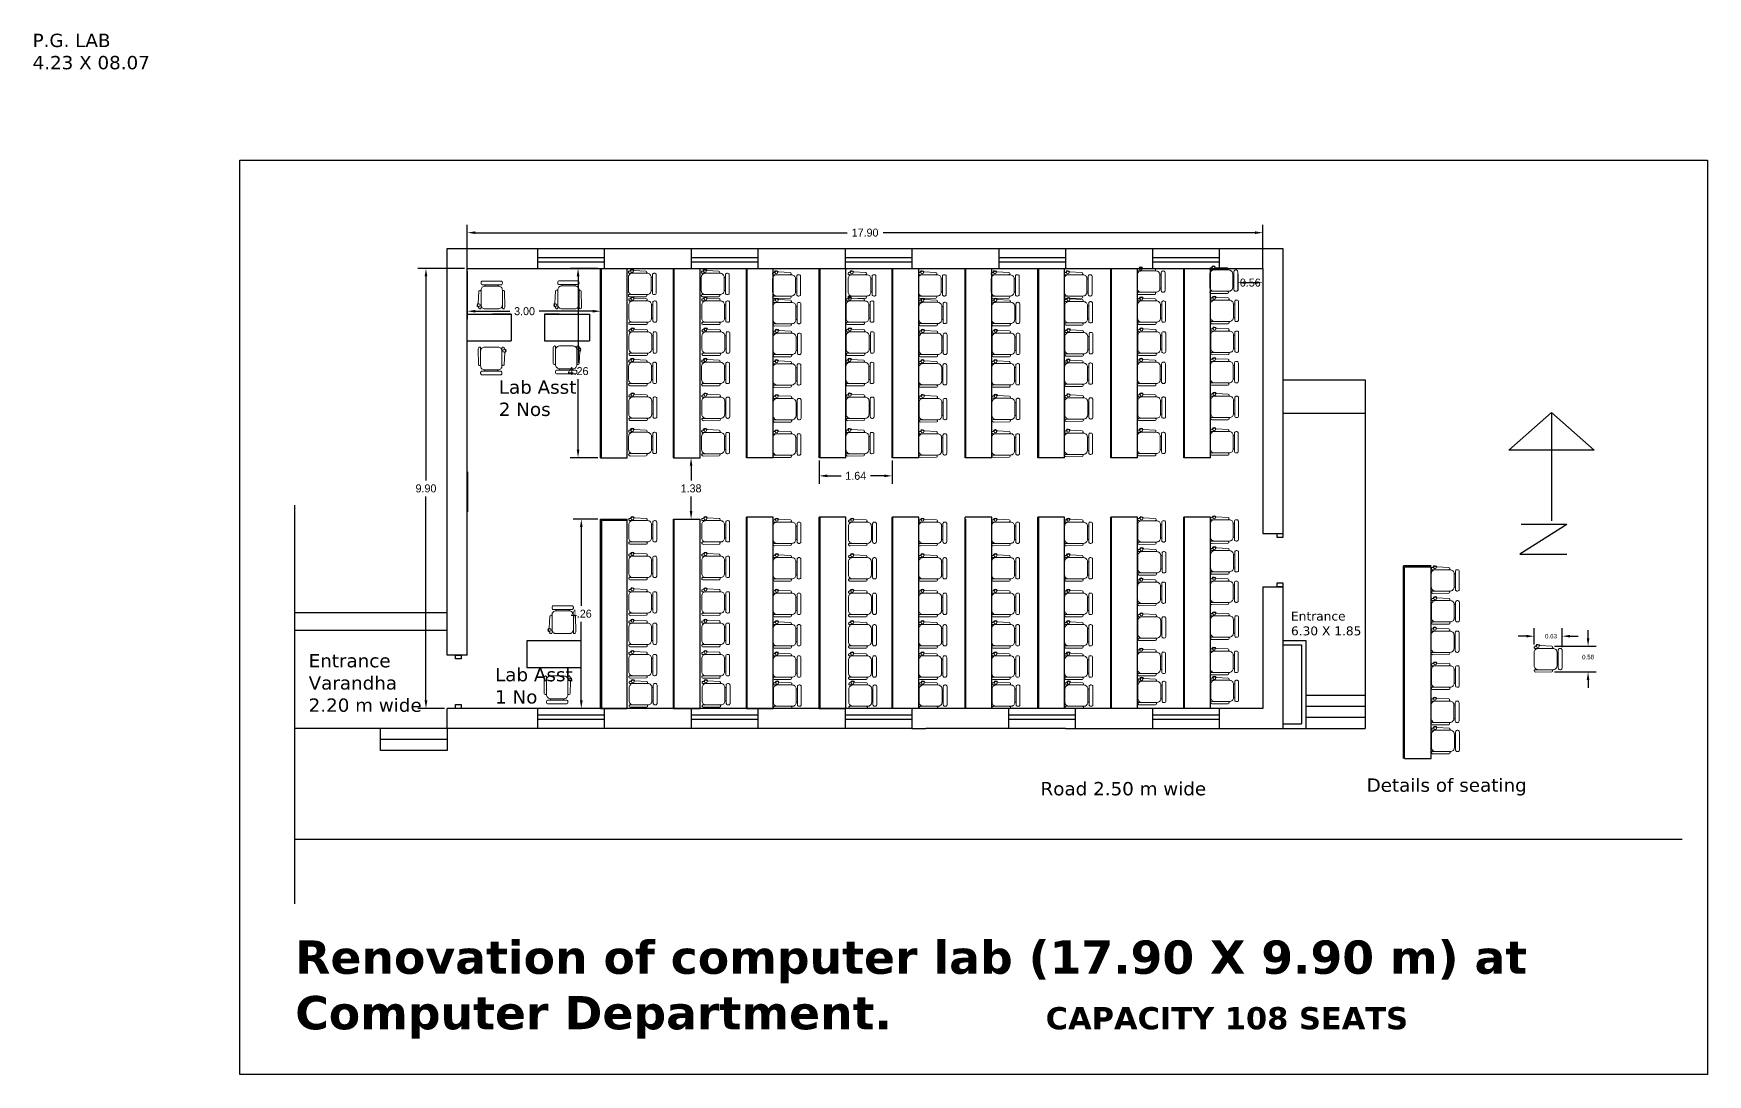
# Model space of a CAD drawing. Header units: inches. Extents: x 23 to 629, y -355 to 51.
# Drawn here: x 22.89 to 60.55, y -22.7 to 0.73 of the extents above; entities that cross this region are included whole.
import ezdxf

# ---------------------------------------------------------------- set-up
doc = ezdxf.new("R2010")
doc.units = ezdxf.units.IN
doc.header["$MEASUREMENT"] = 0
doc.layers.add('FUR', color=252, linetype='Continuous', lineweight=9)
doc.layers.add('FURN', color=252, linetype='Continuous', lineweight=9)
doc.dimstyles.get("Standard").update_dxf_attribs({"dimtxt": 0.18, "dimasz": 0.18, "dimexe": 0.18, "dimexo": 0.0625, "dimgap": 0.09, "dimtad": 0, "dimtih": 1, "dimtoh": 1, "dimdec": 4, "dimzin": 0, "dimdsep": 46, "dimtxsty": 'Standard', "dimcen": 0.09, "dimadec": 0, "dimazin": 0, "dimtfac": 1, "dimtdec": 4, "dimtofl": 0, "dimtmove": 0, "dimatfit": 3, "dimfxl": 1, "dimtolj": 1, "dimtzin": 0, "dimarcsym": 0})

# ---------------------------------------------------------------- blocks, each defined once
blk = doc.blocks.new('CINE CHAIR')
at = {"layer": 'FUR', "color": 48, "lineweight": 0}
for p, q in [((448043.776, 57308.306), (448043.8, 57308.306)), ((448043.776, 57308.058), (448043.8, 57308.058))]:
    blk.add_line(p, q, dxfattribs=at)
blk.add_lwpolyline([(448043.45, 57308.434), (448043.678, 57308.423, -0.388092), (448043.695, 57308.404), (448043.695, 57308.401, -0.414214), (448043.676, 57308.382), (448043.367, 57308.382, -0.414214), (448043.348, 57308.401), (448043.348, 57308.404, -0.491313), (448043.377, 57308.423), (448043.384, 57308.436)], format="xyb", dxfattribs=at)
for points in [[(448043.424, 57308.382), (448043.7, 57308.382, -0.414214), (448043.776, 57308.306), (448043.776, 57308.058, -0.414214), (448043.7, 57307.982), (448043.424, 57307.982, -0.414214), (448043.348, 57308.058), (448043.348, 57308.306, -0.414214)], [(448043.828, 57308.382), (448043.842, 57308.382, -0.414214), (448043.871, 57308.353), (448043.871, 57308.01, -0.414214), (448043.842, 57307.982), (448043.828, 57307.982, -0.414214), (448043.8, 57308.01), (448043.8, 57308.353, -0.414214)], [(448043.379, 57307.938), (448043.678, 57307.94, 0.393133), (448043.695, 57307.959), (448043.695, 57307.963, 0.414214), (448043.676, 57307.982), (448043.367, 57307.982, 0.414214), (448043.348, 57307.963), (448043.348, 57307.966, 0.435766)]]:
    blk.add_lwpolyline(points, format="xyb", close=True, dxfattribs=at)
blk.add_circle((448043.417, 57308.422), 0.0249, dxfattribs=at)
blk.add_arc((448043.417, 57308.422), 0.0356, 19.6628, 156.9494, dxfattribs=at)
blk = doc.blocks.new('*D21')
at = {"color": 0, "lineweight": -2}
for p, q in [((32.585, -4.556), (31.538, -4.556)), ((31.718, -4.736), (31.718, -9.326)), ((31.718, -14.276), (31.718, -9.686)), ((32.135, -14.456), (31.538, -14.456))]:
    blk.add_line(p, q, dxfattribs=at)
at = {"color": 0}
for points in [[(31.688, -4.736), (31.748, -4.736), (31.718, -4.556)], [(31.688, -14.276), (31.748, -14.276), (31.718, -14.456)]]:
    blk.add_solid(points, dxfattribs=at)
at = {"layer": 'Defpoints', "color": 0}
for p in [(32.648, -4.556), (31.718, -14.456), (32.198, -14.456)]:
    blk.add_point(p, dxfattribs=at)
at = {"color": 0, "insert": (31.718, -9.506), "char_height": 0.18, "attachment_point": 5}
blk.add_mtext('\\A1;9.90', dxfattribs=at)
blk = doc.blocks.new('*D25')
at = {"color": 0, "lineweight": -2}
for p, q in [((56.653, -13.021), (56.653, -12.651)), ((57.28, -13.078), (57.28, -12.651)), ((56.473, -12.831), (56.293, -12.831)), ((57.46, -12.831), (57.64, -12.831))]:
    blk.add_line(p, q, dxfattribs=at)
at = {"color": 0}
for points in [[(56.473, -12.801), (56.473, -12.861), (56.653, -12.831)], [(57.46, -12.801), (57.46, -12.861), (57.28, -12.831)]]:
    blk.add_solid(points, dxfattribs=at)
at = {"layer": 'Defpoints', "color": 0}
for p in [(56.653, -13.083), (57.28, -12.831), (57.28, -13.14)]:
    blk.add_point(p, dxfattribs=at)
at = {"color": 0, "insert": (57.031, -12.831), "char_height": 0.1, "attachment_point": 5}
blk.add_mtext('\\A1;0.63', dxfattribs=at)
blk = doc.blocks.new('*D26')
at = {"color": 0, "lineweight": -2}
for p, q in [((57.865, -12.876), (57.865, -12.696)), ((57.112, -13.056), (58.045, -13.056)), ((57.111, -13.636), (58.045, -13.636)), ((57.865, -13.816), (57.865, -13.996))]:
    blk.add_line(p, q, dxfattribs=at)
at = {"color": 0}
for points in [[(57.835, -12.876), (57.895, -12.876), (57.865, -13.056)], [(57.835, -13.816), (57.895, -13.816), (57.865, -13.636)]]:
    blk.add_solid(points, dxfattribs=at)
at = {"layer": 'Defpoints', "color": 0}
for p in [(57.049, -13.056), (57.865, -13.056), (57.049, -13.636)]:
    blk.add_point(p, dxfattribs=at)
at = {"color": 0, "insert": (57.865, -13.301), "char_height": 0.1, "attachment_point": 5}
blk.add_mtext('\\A1;0.58', dxfattribs=at)
blk = doc.blocks.new('*D27')
at = {"color": 0, "lineweight": -2}
for p, q in [((32.648, -4.556), (32.648, -3.57)), ((32.828, -3.75), (41.193, -3.75)), ((50.368, -3.75), (42.003, -3.75)), ((50.548, -4.556), (50.548, -3.57))]:
    blk.add_line(p, q, dxfattribs=at)
at = {"color": 0}
for points in [[(32.828, -3.72), (32.828, -3.78), (32.648, -3.75)], [(50.368, -3.72), (50.368, -3.78), (50.548, -3.75)]]:
    blk.add_solid(points, dxfattribs=at)
at = {"layer": 'Defpoints', "color": 0}
for p in [(50.548, -3.75), (32.648, -4.619), (50.548, -4.619)]:
    blk.add_point(p, dxfattribs=at)
at = {"color": 0, "insert": (41.598, -3.75), "char_height": 0.18, "attachment_point": 5}
blk.add_mtext('\\A1;17.90', dxfattribs=at)
blk = doc.blocks.new('*D28')
at = {"color": 0, "lineweight": -2}
for p, q in [((32.648, -4.619), (32.648, -5.698)), ((35.648, -4.619), (35.648, -5.698)), ((32.828, -5.518), (33.606, -5.518)), ((35.468, -5.518), (34.266, -5.518))]:
    blk.add_line(p, q, dxfattribs=at)
at = {"color": 0}
for points in [[(32.828, -5.488), (32.828, -5.548), (32.648, -5.518)], [(35.468, -5.488), (35.468, -5.548), (35.648, -5.518)]]:
    blk.add_solid(points, dxfattribs=at)
at = {"layer": 'Defpoints', "color": 0}
for p in [(32.648, -4.556), (35.648, -4.556), (32.648, -5.518)]:
    blk.add_point(p, dxfattribs=at)
at = {"color": 0, "insert": (33.936, -5.518), "char_height": 0.18, "attachment_point": 5}
blk.add_mtext('\\A1;3.00', dxfattribs=at)
blk = doc.blocks.new('*D29')
at = {"color": 0, "lineweight": -2}
for p, q in [((37.35, -8.816), (37.863, -8.816)), ((37.683, -8.996), (37.683, -9.326)), ((37.683, -10.016), (37.683, -9.686)), ((37.35, -10.196), (37.863, -10.196))]:
    blk.add_line(p, q, dxfattribs=at)
at = {"color": 0}
for points in [[(37.653, -8.996), (37.713, -8.996), (37.683, -8.816)], [(37.653, -10.016), (37.713, -10.016), (37.683, -10.196)]]:
    blk.add_solid(points, dxfattribs=at)
at = {"layer": 'Defpoints', "color": 0}
for p in [(37.288, -8.816), (37.683, -8.816), (37.288, -10.196)]:
    blk.add_point(p, dxfattribs=at)
at = {"color": 0, "insert": (37.683, -9.506), "char_height": 0.18, "attachment_point": 5}
blk.add_mtext('\\A1;1.38', dxfattribs=at)
blk = doc.blocks.new('*D30')
at = {"color": 0, "lineweight": -2}
for p, q in [((40.568, -8.879), (40.568, -9.403)), ((42.208, -8.879), (42.208, -9.403)), ((40.748, -9.223), (41.058, -9.223)), ((42.028, -9.223), (41.718, -9.223))]:
    blk.add_line(p, q, dxfattribs=at)
at = {"color": 0}
for points in [[(40.748, -9.193), (40.748, -9.253), (40.568, -9.223)], [(42.028, -9.193), (42.028, -9.253), (42.208, -9.223)]]:
    blk.add_solid(points, dxfattribs=at)
at = {"layer": 'Defpoints', "color": 0}
for p in [(40.568, -8.816), (42.208, -8.816), (42.208, -9.223)]:
    blk.add_point(p, dxfattribs=at)
at = {"color": 0, "insert": (41.388, -9.223), "char_height": 0.18, "attachment_point": 5}
blk.add_mtext('\\A1;1.64', dxfattribs=at)
blk = doc.blocks.new('*D31')
at = {"color": 0, "lineweight": -2}
for p, q in [((35.585, -10.196), (35.033, -10.196)), ((35.213, -10.376), (35.213, -12.146)), ((35.213, -14.276), (35.213, -12.506)), ((35.585, -14.456), (35.033, -14.456))]:
    blk.add_line(p, q, dxfattribs=at)
at = {"color": 0}
for points in [[(35.183, -10.376), (35.243, -10.376), (35.213, -10.196)], [(35.183, -14.276), (35.243, -14.276), (35.213, -14.456)]]:
    blk.add_solid(points, dxfattribs=at)
at = {"layer": 'Defpoints', "color": 0}
for p in [(35.213, -10.196), (35.648, -10.196), (35.648, -14.456)]:
    blk.add_point(p, dxfattribs=at)
at = {"color": 0, "insert": (35.213, -12.326), "char_height": 0.18, "attachment_point": 5}
blk.add_mtext('\\A1;4.26', dxfattribs=at)
blk = doc.blocks.new('*D32')
at = {"color": 0, "lineweight": -2}
for p, q in [((35.585, -4.556), (34.96, -4.556)), ((35.14, -4.736), (35.14, -6.686)), ((35.14, -8.636), (35.14, -7.046)), ((35.585, -8.816), (34.96, -8.816))]:
    blk.add_line(p, q, dxfattribs=at)
at = {"color": 0}
for points in [[(35.11, -4.736), (35.17, -4.736), (35.14, -4.556)], [(35.11, -8.636), (35.17, -8.636), (35.14, -8.816)]]:
    blk.add_solid(points, dxfattribs=at)
at = {"layer": 'Defpoints', "color": 0}
for p in [(35.14, -4.556), (35.648, -4.556), (35.648, -8.816)]:
    blk.add_point(p, dxfattribs=at)
at = {"color": 0, "insert": (35.14, -6.866), "char_height": 0.18, "attachment_point": 5}
blk.add_mtext('\\A1;4.26', dxfattribs=at)
blk = doc.blocks.new('*D33')
at = {"color": 0, "lineweight": -2}
for p, q in [((49.983, -4.687), (49.983, -5.055)), ((50.163, -4.875), (50.368, -4.875)), ((50.548, -4.619), (50.548, -5.055))]:
    blk.add_line(p, q, dxfattribs=at)
at = {"color": 0}
for points in [[(50.163, -4.845), (50.163, -4.905), (49.983, -4.875)], [(50.368, -4.845), (50.368, -4.905), (50.548, -4.875)]]:
    blk.add_solid(points, dxfattribs=at)
at = {"layer": 'Defpoints', "color": 0}
for p in [(49.983, -4.625), (50.548, -4.556), (50.548, -4.875)]:
    blk.add_point(p, dxfattribs=at)
at = {"color": 0, "insert": (50.265, -4.875), "char_height": 0.18, "attachment_point": 5}
blk.add_mtext('\\A1;0.56', dxfattribs=at)

msp = doc.modelspace()

# ---------------------------------------------------------------- linework, layer by layer
for p, q in [((32.19759, -13.25605), (32.19759, -4.10605)), ((32.19759, -4.10605), (50.54759, -4.10605)), ((34.22759, -4.10605), (34.22759, -4.55605)), ((35.72759, -4.10605), (35.72759, -4.55605)), ((37.68759, -4.10605), (37.68759, -4.55605)), ((39.18759, -4.10605), (39.18759, -4.55605)), ((41.14759, -4.10605), (41.14759, -4.55605)), ((42.64759, -4.10605), (42.64759, -4.55605)), ((44.60759, -4.10605), (44.60759, -4.55605)), ((46.10759, -4.10605), (46.10759, -4.55605)), ((48.06759, -4.10605), (48.06759, -4.55605)), ((49.56759, -4.10605), (49.56759, -4.55605)), ((50.54759, -4.10605), (50.99759, -4.10605)), ((50.99759, -4.10605), (50.99759, -10.15586)), ((34.22759, -4.30605), (35.72759, -4.30605)), ((34.22759, -4.40605), (35.72759, -4.40605)), ((37.68759, -4.30605), (39.18759, -4.30605)), ((37.68759, -4.40605), (39.18759, -4.40605)), ((41.14759, -4.30605), (42.64759, -4.30605)), ((41.14759, -4.40605), (42.64759, -4.40605)), ((44.60759, -4.30605), (46.10759, -4.30605)), ((44.60759, -4.40605), (46.10759, -4.40605)), ((48.06759, -4.30605), (49.56759, -4.30605)), ((48.06759, -4.40605), (49.56759, -4.40605)), ((32.64759, -13.25605), (32.64759, -4.55605)), ((32.64759, -4.55605), (50.54759, -4.55605)), ((36.94759, -4.55605), (47.37259, -4.55605)), ((50.54759, -4.55605), (50.54759, -10.15586)), ((32.64759, -5.58413), (33.63628, -5.58413)), ((33.63628, -5.58413), (33.21128, -5.58413)), ((33.63628, -5.58413), (33.63628, -6.18413)), ((34.71128, -5.58413), (34.38628, -5.58413)), ((34.38628, -5.58413), (35.39759, -5.58413)), ((34.38628, -5.58413), (34.38628, -6.18413)), ((35.39759, -5.58413), (35.39759, -6.18413)), ((32.64759, -6.18413), (33.63628, -6.18413)), ((34.38628, -6.18413), (35.39759, -6.18413)), ((50.99759, -7.06539), (52.84759, -7.06539)), ((52.84759, -7.06539), (52.84759, -14.90605)), ((50.99759, -7.81539), (52.84759, -7.81539)), ((56.08007, -8.6452), (57.04151, -7.79338)), ((57.04151, -7.79338), (58.00295, -8.6452)), ((57.04151, -7.79338), (57.04151, -10.2384)), ((58.00295, -8.6452), (56.08007, -8.6452)), ((32.64919, -9.13248), (32.64919, -10.03248)), ((28.76032, -9.87978), (28.76032, -18.8547)), ((50.54759, -10.15586), (50.54759, -10.40605)), ((50.99759, -10.15586), (50.99759, -10.30605)), ((50.54759, -10.40605), (50.54759, -10.51747)), ((50.54759, -10.51747), (50.99759, -10.51747)), ((50.99759, -10.30605), (50.99759, -10.60635)), ((57.38986, -10.31688), (56.32887, -10.98546)), ((57.38986, -10.31688), (56.35834, -10.31688)), ((57.38986, -10.31688), (56.5057, -10.31688)), ((56.32887, -10.98546), (57.38986, -10.98546)), ((50.54759, -11.71747), (50.54759, -11.97459)), ((50.54759, -11.71747), (50.99759, -11.71747)), ((50.54759, -11.97459), (50.54759, -14.45605)), ((50.99759, -11.71747), (50.99759, -12.06347)), ((32.19759, -12.30605), (28.76032, -12.30605)), ((50.99759, -12.06347), (50.99759, -14.90605)), ((32.19759, -12.70605), (28.76032, -12.70605)), ((34.516, -12.93374), (33.991, -12.93374)), ((33.991, -12.93374), (33.991, -13.53374)), ((35.216, -12.93374), (34.516, -12.93374)), ((50.99759, -12.92829), (51.51366, -12.92829)), ((50.99759, -13.02829), (51.41366, -13.02829)), ((51.41366, -13.02829), (51.41366, -14.80605)), ((51.51366, -12.92829), (51.51366, -14.90605)), ((32.64759, -13.25605), (32.19759, -13.25605)), ((33.991, -13.53374), (35.21296, -13.53374)), ((51.51366, -14.15605), (52.84759, -14.15605)), ((32.19759, -14.90605), (32.19759, -14.45605)), ((33.19759, -14.45605), (32.19759, -14.45605)), ((43.64759, -14.45605), (33.19759, -14.45605)), ((34.22759, -14.45605), (34.22759, -14.90605)), ((35.72759, -14.60605), (34.22759, -14.60605)), ((35.72759, -14.45605), (35.72759, -14.90605)), ((37.68759, -14.45605), (37.68759, -14.90605)), ((39.18759, -14.60605), (37.68759, -14.60605)), ((39.18759, -14.45605), (39.18759, -14.90605)), ((41.14759, -14.45605), (41.14759, -14.90605)), ((41.14759, -14.45605), (41.14759, -14.90605)), ((42.64759, -14.60605), (41.14759, -14.60605)), ((42.64759, -14.45605), (42.64759, -14.90605)), ((42.64759, -14.45605), (42.64759, -14.90605)), ((47.10759, -14.45605), (43.64759, -14.45605)), ((44.82558, -14.45605), (44.82558, -14.90605)), ((44.82558, -14.45605), (44.82558, -14.90605)), ((46.32558, -14.60605), (44.82558, -14.60605)), ((46.32558, -14.45605), (46.32558, -14.90605)), ((46.32558, -14.45605), (46.32558, -14.90605)), ((50.54759, -14.45605), (47.10759, -14.45605)), ((48.06759, -14.45605), (48.06759, -14.90605)), ((49.56759, -14.60605), (48.06759, -14.60605)), ((49.56759, -14.45605), (49.56759, -14.90605)), ((51.51366, -14.40605), (52.84759, -14.40605)), ((51.51366, -14.65605), (52.84759, -14.65605)), ((42.64759, -14.90605), (28.76032, -14.90605)), ((32.19759, -14.90605), (30.69759, -14.90605)), ((30.69759, -15.40605), (30.69759, -14.90605)), ((32.19759, -14.90605), (32.19759, -15.40605)), ((35.72759, -14.70605), (34.22759, -14.70605)), ((39.18759, -14.70605), (37.68759, -14.70605)), ((42.64759, -14.70605), (41.14759, -14.70605)), ((42.64759, -14.90605), (42.96385, -14.90605)), ((46.10759, -14.90605), (42.96385, -14.90605)), ((46.32558, -14.70605), (44.82558, -14.70605)), ((46.10759, -14.90605), (51.51366, -14.90605)), ((49.56759, -14.70605), (48.06759, -14.70605)), ((50.99759, -14.80605), (51.41366, -14.80605)), ((51.51366, -14.90605), (52.84759, -14.90605)), ((32.19759, -15.15605), (30.69759, -15.15605)), ((32.19759, -15.40605), (30.69759, -15.40605)), ((59.98377, -17.40605), (28.76032, -17.40605))]:
    msp.add_line(p, q)
at = {"color": 1}
for p, q in [((35.64759, -8.81605), (35.64759, -4.55605)), ((35.64759, -4.55605), (36.24759, -4.55605)), ((35.66559, -8.81605), (35.66559, -4.55605)), ((36.24759, -8.81605), (36.24759, -4.55605)), ((37.28759, -8.81605), (37.28759, -4.55605)), ((37.28759, -4.55605), (37.88759, -4.55605)), ((37.30559, -8.81605), (37.30559, -4.55605)), ((37.88759, -8.81605), (37.88759, -4.55605)), ((38.92759, -8.81605), (38.92759, -4.55605)), ((38.92759, -4.55605), (39.52759, -4.55605)), ((38.94559, -8.81605), (38.94559, -4.55605)), ((39.52759, -8.81605), (39.52759, -4.55605)), ((40.56759, -8.81605), (40.56759, -4.55605)), ((40.56759, -4.55605), (41.16759, -4.55605)), ((40.58559, -8.81605), (40.58559, -4.55605)), ((41.16759, -8.81605), (41.16759, -4.55605)), ((42.20759, -8.81605), (42.20759, -4.55605)), ((42.20759, -4.55605), (42.80759, -4.55605)), ((42.22559, -8.81605), (42.22559, -4.55605)), ((42.80759, -8.81605), (42.80759, -4.55605)), ((43.84759, -8.81605), (43.84759, -4.55605)), ((43.84759, -4.55605), (44.44759, -4.55605)), ((43.86559, -8.81605), (43.86559, -4.55605)), ((44.44759, -8.81605), (44.44759, -4.55605)), ((45.48759, -8.81605), (45.48759, -4.55605)), ((45.48759, -4.55605), (46.08759, -4.55605)), ((45.50559, -8.81605), (45.50559, -4.55605)), ((46.08759, -8.81605), (46.08759, -4.55605)), ((47.12759, -8.81605), (47.12759, -4.55605)), ((47.12759, -4.55605), (47.72759, -4.55605)), ((47.14559, -8.81605), (47.14559, -4.55605)), ((47.72759, -8.81605), (47.72759, -4.55605)), ((48.76759, -8.81605), (48.76759, -4.55605)), ((48.76759, -4.55605), (49.36759, -4.55605)), ((48.78559, -8.81605), (48.78559, -4.55605)), ((49.36759, -8.81605), (49.36759, -4.55605)), ((35.64759, -8.81605), (36.24759, -8.81605)), ((37.28759, -8.81605), (37.88759, -8.81605)), ((39.52759, -8.81605), (38.92759, -8.81605)), ((41.16759, -8.81605), (40.56759, -8.81605)), ((42.80759, -8.81605), (42.20759, -8.81605)), ((44.44759, -8.81605), (43.84759, -8.81605)), ((46.08759, -8.81605), (45.48759, -8.81605)), ((47.72759, -8.81605), (47.12759, -8.81605)), ((49.36759, -8.81605), (48.76759, -8.81605)), ((38.92759, -10.19605), (38.92759, -10.15105)), ((39.52759, -10.15105), (38.92759, -10.15105)), ((38.94559, -10.19605), (38.94559, -10.15105)), ((39.52759, -10.19605), (39.52759, -10.15105)), ((40.56759, -10.19605), (40.56759, -10.15105)), ((41.16759, -10.15105), (40.56759, -10.15105)), ((40.58559, -10.19605), (40.58559, -10.15105)), ((41.16759, -10.19605), (41.16759, -10.15105)), ((42.20759, -10.19605), (42.20759, -10.15105)), ((42.80759, -10.15105), (42.20759, -10.15105)), ((42.22559, -10.19605), (42.22559, -10.15105)), ((42.80759, -10.19605), (42.80759, -10.15105)), ((43.84759, -10.19605), (43.84759, -10.15105)), ((44.44759, -10.15105), (43.84759, -10.15105)), ((44.44759, -10.19605), (44.44759, -10.15105)), ((45.48759, -10.19605), (45.48759, -10.15105)), ((46.08759, -10.15105), (45.48759, -10.15105)), ((45.50559, -10.19605), (45.50559, -10.15105)), ((46.08759, -10.19605), (46.08759, -10.15105)), ((47.12759, -14.45605), (47.12759, -10.15105)), ((47.72759, -10.15105), (47.12759, -10.15105)), ((47.14559, -14.45605), (47.14559, -10.15105)), ((47.72759, -14.45605), (47.72759, -10.15105)), ((48.76759, -14.45605), (48.76759, -10.15105)), ((49.36759, -10.15105), (48.76759, -10.15105)), ((48.78559, -14.45605), (48.78559, -10.15105)), ((49.36759, -14.45605), (49.36759, -10.15105)), ((35.64759, -14.45605), (35.64759, -10.19605)), ((35.64759, -10.19605), (36.24759, -10.19605)), ((35.64759, -10.22105), (36.24759, -10.22105)), ((35.67259, -14.45605), (35.67259, -10.19605)), ((36.24759, -14.45605), (36.24759, -10.19605)), ((37.28759, -14.45605), (37.28759, -10.19605)), ((37.28759, -10.19605), (37.88759, -10.19605)), ((37.30559, -14.45605), (37.30559, -10.19605)), ((37.88759, -14.45605), (37.88759, -10.19605)), ((38.92759, -14.45605), (38.92759, -10.19605)), ((38.94559, -14.45605), (38.94559, -10.19605)), ((39.52759, -14.45605), (39.52759, -10.19605)), ((40.56759, -14.45605), (40.56759, -10.19605)), ((40.58559, -14.45605), (40.58559, -10.19605)), ((41.16759, -14.45605), (41.16759, -10.19605)), ((42.20759, -14.45605), (42.20759, -10.19605)), ((42.22559, -14.45605), (42.22559, -10.19605)), ((42.80761, -14.45605), (42.80759, -10.19605)), ((43.84759, -14.45605), (43.84759, -10.19605)), ((43.86559, -14.45605), (43.86559, -10.19605)), ((44.44761, -14.45605), (44.44759, -10.19605)), ((45.48759, -14.45605), (45.48759, -10.19605)), ((45.50559, -14.45605), (45.50559, -10.19605)), ((46.08759, -14.45605), (46.08759, -10.19605)), ((53.71194, -15.58076), (53.71194, -11.25076)), ((54.33694, -11.25076), (53.71194, -11.25076)), ((53.73694, -15.58076), (53.73694, -11.27576)), ((54.33694, -11.27576), (53.73694, -11.27576)), ((54.33694, -15.58076), (54.33694, -11.27576)), ((35.64759, -14.45605), (36.24759, -14.45605)), ((37.28759, -14.45605), (37.88759, -14.45605)), ((38.92759, -14.45605), (39.52759, -14.45605)), ((40.56759, -14.45605), (41.16759, -14.45605)), ((53.73694, -15.58076), (54.33694, -15.58076))]:
    msp.add_line(p, q, dxfattribs=at)
for points in [[(27.53105, -2.11639), (60.55257, -2.11639), (60.55257, -22.69557), (27.53105, -22.69557)], [(50.99808, -10.51961), (50.99808, -10.60635), (50.8694, -10.60635), (50.8694, -10.51961)], [(50.99808, -11.63288), (50.99808, -11.71961), (50.8694, -11.71961), (50.8694, -11.63288)], [(32.51324, -13.25739), (32.51324, -13.34412), (32.38455, -13.34412), (32.38455, -13.25739)], [(32.51324, -14.3692), (32.51324, -14.45594), (32.38455, -14.45594), (32.38455, -14.3692)]]:
    msp.add_lwpolyline(points, close=True)

# ---------------------------------------------------------------- block references
at = {"xscale": 1.200000000000003, "yscale": 1.200000000000003, "zscale": 1.2, "rotation": 359.9991434073998}
msp.add_blockref('CINE CHAIR', (-537596.39255, -68775.12606), dxfattribs=at)
at = {"layer": 'FURN', "yscale": 1.200000000000003, "zscale": 1.2}
for p, xscale, rotation in [((-537603.69028, -68766.61021), 1.200000000000003, 359.9991434073998), ((68794.97742, -537658.51157), 1.200000000000008, 89.99914340739974), ((68796.7035, -537658.50775), 1.200000000000008, 89.99914340739974), ((-537616.77423, -68766.68351), 1.200000000000003, 359.9991434073998), ((-537615.13253, -68766.68457), 1.200000000000003, 359.9991434073998), ((-537613.52822, -68766.71626), 1.200000000000003, 359.9991434073998), ((-537611.83041, -68766.71626), 1.200000000000003, 359.9991434073998), ((-537610.24822, -68766.71626), 1.200000000000003, 359.9991434073998), ((-537608.60822, -68766.71626), 1.200000000000003, 359.9991434073998), ((-537606.96822, -68766.71626), 1.200000000000003, 359.9991434073998), ((-537605.32624, -68766.63197), 1.200000000000003, 359.9991434073998), ((-537616.76442, -68767.30636), 1.200000000000003, 359.9991434073998), ((-537615.12272, -68767.30743), 1.200000000000003, 359.9991434073998), ((-537613.51841, -68767.33912), 1.200000000000003, 359.9991434073998), ((-537611.87536, -68767.30735), 1.200000000000003, 359.9991434073998), ((-537610.23524, -68767.33786), 1.200000000000003, 359.9991434073998), ((-537608.59526, -68767.33665), 1.200000000000003, 359.9991434073998), ((-537606.95592, -68767.32277), 1.200000000000003, 359.9991434073998), ((-537605.31615, -68767.30572), 1.200000000000003, 359.9991434073998), ((-537603.67439, -68767.28904), 1.200000000000003, 359.9991434073998), ((-537616.76036, -68768.00122), 1.200000000000003, 359.9991434073998), ((-537615.11865, -68768.00228), 1.200000000000003, 359.9991434073998), ((-537613.51435, -68768.03398), 1.200000000000003, 359.9991434073998), ((-537611.87129, -68768.00221), 1.200000000000003, 359.9991434073998), ((-537610.23117, -68768.03272), 1.200000000000003, 359.9991434073998), ((-537608.5912, -68768.03151), 1.200000000000003, 359.9991434073998), ((-537606.95185, -68768.01762), 1.200000000000003, 359.9991434073998), ((-537605.31208, -68768.00057), 1.200000000000003, 359.9991434073998), ((-537603.67033, -68767.9839), 1.200000000000003, 359.9991434073998), ((-68728.59206, 537646.72111), 1.200000000000007, 269.9991434073997), ((-68726.90643, 537646.74595), 1.200000000000008, 269.9991434073997), ((-537616.76704, -68768.68595), 1.200000000000003, 359.9991434073998), ((-537615.12533, -68768.68701), 1.200000000000003, 359.9991434073998), ((-537613.52103, -68768.7187), 1.200000000000003, 359.9991434073998), ((-537611.87797, -68768.68694), 1.200000000000003, 359.9991434073998), ((-537610.23786, -68768.71744), 1.200000000000003, 359.9991434073998), ((-537608.59788, -68768.71623), 1.200000000000003, 359.9991434073998), ((-537606.95853, -68768.70235), 1.200000000000003, 359.9991434073998), ((-537605.31877, -68768.6853), 1.200000000000003, 359.9991434073998), ((-537603.67701, -68768.66863), 1.200000000000003, 359.9991434073998), ((-537616.76147, -68769.46814), 1.200000000000003, 359.9991434073998), ((-537615.11977, -68769.4692), 1.200000000000003, 359.9991434073998), ((-537613.51546, -68769.5009), 1.200000000000003, 359.9991434073998), ((-537611.87241, -68769.46913), 1.200000000000003, 359.9991434073998), ((-537610.23229, -68769.49964), 1.200000000000003, 359.9991434073998), ((-537608.59231, -68769.49842), 1.200000000000003, 359.9991434073998), ((-537606.95297, -68769.48454), 1.200000000000003, 359.9991434073998), ((-537605.3132, -68769.46749), 1.200000000000003, 359.9991434073998), ((-537603.67144, -68769.45082), 1.200000000000003, 359.9991434073998), ((-537616.76775, -68770.26356), 1.200000000000003, 359.9991434073998), ((-537615.12604, -68770.26462), 1.200000000000003, 359.9991434073998), ((-537613.52173, -68770.29631), 1.200000000000003, 359.9991434073998), ((-537611.87868, -68770.26454), 1.200000000000003, 359.9991434073998), ((-537610.23856, -68770.29505), 1.200000000000003, 359.9991434073998), ((-537608.59859, -68770.29384), 1.200000000000003, 359.9991434073998), ((-537606.95924, -68770.27996), 1.200000000000003, 359.9991434073998), ((-537605.31947, -68770.26291), 1.200000000000003, 359.9991434073998), ((-537603.67772, -68770.24623), 1.200000000000003, 359.9991434073998), ((-537616.76442, -68772.25045), 1.200000000000003, 359.9991434073998), ((-537615.12272, -68772.25152), 1.200000000000003, 359.9991434073998), ((-537605.31313, -68772.25258), 1.200000000000003, 359.9991434073998), ((-537603.67718, -68772.23082), 1.200000000000003, 359.9991434073998), ((-537613.51841, -68772.28321), 1.200000000000003, 359.9991434073998), ((-537611.8206, -68772.28321), 1.200000000000003, 359.9991434073998), ((-537610.23841, -68772.28321), 1.200000000000003, 359.9991434073998), ((-537608.59841, -68772.28321), 1.200000000000003, 359.9991434073998), ((-537606.95841, -68772.28321), 1.200000000000003, 359.9991434073998), ((-537605.30907, -68772.94744), 1.200000000000003, 359.9991434073998), ((-537603.67311, -68772.92568), 1.200000000000003, 359.9991434073998), ((-537616.76442, -68773.05045), 1.200000000000003, 359.9991434073998), ((-537615.12272, -68773.05152), 1.200000000000003, 359.9991434073998), ((-537613.51841, -68773.08321), 1.200000000000003, 359.9991434073998), ((-537611.8206, -68773.08321), 1.200000000000003, 359.9991434073998), ((-537610.23841, -68773.08321), 1.200000000000003, 359.9991434073998), ((-537608.59841, -68773.08321), 1.200000000000003, 359.9991434073998), ((-537606.95841, -68773.08321), 1.200000000000003, 359.9991434073998), ((-537598.70784, -68773.35554), 1.200000000000003, 359.9991434073998), ((-537605.31575, -68773.63217), 1.200000000000003, 359.9991434073998), ((-537603.6798, -68773.6104), 1.200000000000003, 359.9991434073998), ((-537616.76442, -68773.85045), 1.200000000000003, 359.9991434073998), ((-537615.12272, -68773.85152), 1.200000000000003, 359.9991434073998), ((-537613.51841, -68773.88321), 1.200000000000003, 359.9991434073998), ((-537611.8206, -68773.88321), 1.200000000000003, 359.9991434073998), ((-537610.23841, -68773.88321), 1.200000000000003, 359.9991434073998), ((-537608.59841, -68773.88321), 1.200000000000003, 359.9991434073998), ((-537606.95841, -68773.88321), 1.200000000000003, 359.9991434073998), ((-537598.70377, -68774.0504), 1.200000000000003, 359.9991434073998), ((68796.57411, -537665.81959), 1.200000000000008, 89.99914340739974), ((-537605.31018, -68774.41436), 1.200000000000003, 359.9991434073998), ((-537603.67423, -68774.3926), 1.200000000000003, 359.9991434073998), ((-537616.76442, -68774.55704), 1.200000000000003, 359.9991434073998), ((-537615.12272, -68774.5581), 1.200000000000003, 359.9991434073998), ((-537613.51841, -68774.58979), 1.200000000000003, 359.9991434073998), ((-537611.8206, -68774.58979), 1.200000000000003, 359.9991434073998), ((-537610.23841, -68774.58979), 1.200000000000003, 359.9991434073998), ((-537608.59841, -68774.58979), 1.200000000000003, 359.9991434073998), ((-537606.95841, -68774.58979), 1.200000000000003, 359.9991434073998), ((-537598.71045, -68774.73512), 1.200000000000003, 359.9991434073998), ((-537616.76445, -68775.26131), 1.200000000000003, 359.9991434073998), ((-537615.12275, -68775.26237), 1.200000000000003, 359.9991434073998), ((-537605.31646, -68775.20977), 1.200000000000003, 359.9991434073998), ((-537603.6805, -68775.18801), 1.200000000000003, 359.9991434073998), ((-537613.51844, -68775.29406), 1.200000000000003, 359.9991434073998), ((-537611.82063, -68775.29406), 1.200000000000003, 359.9991434073998), ((-537610.23844, -68775.29406), 1.200000000000003, 359.9991434073998), ((-537608.59844, -68775.29406), 1.200000000000003, 359.9991434073998), ((-537606.95844, -68775.29406), 1.200000000000003, 359.9991434073998), ((-537598.70489, -68775.51732), 1.200000000000003, 359.9991434073998), ((-68727.10898, 537639.32014), 1.200000000000008, 269.9991434073997), ((-537616.75605, -68775.91673), 1.200000000000003, 359.9991434073998), ((-537615.11434, -68775.91779), 1.200000000000003, 359.9991434073998), ((-537613.51003, -68775.94949), 1.200000000000003, 359.9991434073998), ((-537611.81222, -68775.94949), 1.200000000000003, 359.9991434073998), ((-537610.23003, -68775.94949), 1.200000000000003, 359.9991434073998), ((-537608.59003, -68775.94949), 1.200000000000003, 359.9991434073998), ((-537606.95003, -68775.94949), 1.200000000000003, 359.9991434073998), ((-537605.30805, -68775.8652), 1.200000000000003, 359.9991434073998), ((-537603.6721, -68775.84343), 1.200000000000003, 359.9991434073998), ((-537598.71116, -68776.31273), 1.200000000000003, 359.9991434073998), ((-537598.70275, -68776.96815), 1.200000000000003, 359.9991434073998)]:
    msp.add_blockref('CINE CHAIR', p, dxfattribs=dict(at, xscale=xscale, rotation=rotation))

# ---------------------------------------------------------------- texts
at = {"attachment_point": 1}
for s, insert, char_height, width in [('{\\fVerdana|b0|i0|c0|p34;P.G. LAB\\P4.23 X 08.07}', (22.86712, 0.72735), 0.3, 2.9300853), ('{\\fVerdana|b0|i0|c0|p34;Lab Asst\\P2 Nos}', (33.35664, -7.07473), 0.3, 2.9300853), ('{\\fVerdana|b0|i0|c0|p34;Entrance\\P6.30 X 1.85}', (51.18009, -12.27876), 0.2, 2.6756777), ('{\\fVerdana|b0|i0|c0|p34;Entrance Varandha\\P2.20 m wide}', (29.07822, -13.23219), 0.3, 2.9300853), ('{\\fVerdana|b0|i0|c0|p34;Lab Asst\\P1 No}', (33.27297, -13.54609), 0.3, 2.9300853), ('{\\fVerdana|b0|i0|c0|p34;Road 2.50 m wide}', (45.54609, -16.11231), 0.3, 5.1441554), ('{\\fVerdana|b0|i0|c0|p34;Details of seating}', (52.8823, -16.03177), 0.3, 5.1441554), ('{\\fVerdana|b1|i0|c0|p34;\\H0.75x;Renovation of computer lab (17.90 X 9.90 m) at Computer Department.   \\H1.333x;     \\H0.5x;CAPACITY 108 SEATS}', (28.77584, -19.67763), 1, 27.74073)]:
    msp.add_mtext(s, dxfattribs=dict(at, insert=insert, char_height=char_height, width=width))

# ---------------------------------------------------------------- dimensions: what is measured, and where the dimension line sits
dim = msp.add_linear_dim(base=(50.54759, -3.74958), p1=(32.64759, -4.61855), p2=(50.54759, -4.61855), dimstyle='Standard', override={"dimdec": 2})
dim.commit()
dim.dimension.update_dxf_attribs({"geometry": '*D27', "text_midpoint": (41.59759, -3.74958)})
for base, p1, p2, override, picture, middle in [((31.71778, -14.45605), (32.64759, -4.55605), (32.19759, -14.45605), {"dimdec": 2}, '*D21', (31.71778, -9.50605)), ((35.14038, -4.55605), (35.64759, -8.81605), (35.64759, -4.55605), {"dimdec": 2}, '*D32', (35.14038, -6.86605)), ((57.86504, -13.05639), (57.04894, -13.63593), (57.04926, -13.05639), {"dimtxt": 0.1, "dimdec": 2}, '*D26', (57.86504, -13.30061))]:
    dim = msp.add_linear_dim(base=base, p1=p1, p2=p2, angle=90, dimstyle='Standard', override=override)
    dim.commit()
    dim.dimension.update_dxf_attribs({"geometry": picture, "text_midpoint": middle, "dimtype": 160})
for base, p1, p2, override, picture, middle in [((32.64759, -5.51824), (35.64759, -4.55605), (32.64759, -4.55605), {"dimdec": 2}, '*D28', (33.9357, -5.51824)), ((50.54759, -4.87452), (49.98275, -4.62451), (50.54759, -4.55605), {"dimdec": 2}, '*D33', (50.26517, -4.87452)), ((42.20759, -9.22341), (40.56759, -8.81605), (42.20759, -8.81605), {"dimdec": 2}, '*D30', (41.38759, -9.22341)), ((57.28048, -12.83055), (56.65348, -13.08336), (57.28048, -13.14037), {"dimtxt": 0.1, "dimdec": 2}, '*D25', (57.03123, -12.83055))]:
    dim = msp.add_linear_dim(base=base, p1=p1, p2=p2, dimstyle='Standard', override=override)
    dim.commit()
    dim.dimension.update_dxf_attribs({"geometry": picture, "text_midpoint": middle, "dimtype": 160})
for base, p1, p2, picture, middle in [((37.68286, -8.81605), (37.28759, -10.19605), (37.28759, -8.81605), '*D29', (37.68286, -9.50605)), ((35.21296, -10.19605), (35.64759, -14.45605), (35.64759, -10.19605), '*D31', (35.21296, -12.32605))]:
    dim = msp.add_linear_dim(base=base, p1=p1, p2=p2, angle=90, dimstyle='Standard', override={"dimdec": 2})
    dim.commit()
    dim.dimension.update_dxf_attribs({"geometry": picture, "text_midpoint": middle})

doc.saveas('drawing.dxf')
